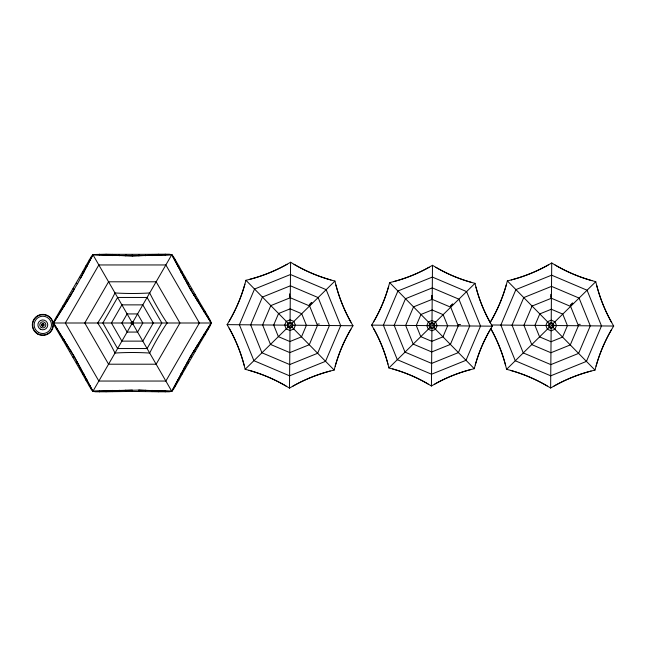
<?xml version="1.0" encoding="UTF-8"?>
<svg xmlns="http://www.w3.org/2000/svg" width="646" height="646" viewBox="0 0 646 646"><rect width="100%" height="100%" fill="white"/><g stroke="black" fill="none" stroke-linecap="round" stroke-linejoin="round"><path stroke-width="0.97" d="M289.489 388.117C275.785 379.622 260.774 373.251 245.141 369.294C241.467 353.596 235.354 338.48 227.101 324.631C235.596 310.928 241.967 295.916 245.924 280.283C261.622 276.601 276.738 270.496 290.587 262.236C304.29 270.731 319.302 277.11 334.935 281.058C338.617 296.756 344.722 311.881 352.982 325.729C344.488 339.433 338.108 354.444 334.16 370.069C318.462 373.751 303.337 379.864 289.489 388.117L290.014 327.861M290.062 322.499L290.587 262.236M431.431 386.009C418.293 377.862 403.895 371.749 388.908 367.962C385.371 352.902 379.517 338.399 371.595 325.124C379.743 311.978 385.856 297.58 389.651 282.593C404.703 279.064 419.206 273.201 432.489 265.288C445.627 273.436 460.025 279.548 475.012 283.336C478.541 298.395 484.403 312.89 492.317 326.173C484.169 339.32 478.064 353.709 474.269 368.704C459.217 372.233 444.714 378.096 431.431 386.009L431.94 328.216M431.98 323.081L432.489 265.288M432.239 325.689L431.698 325.754L432.134 325.423M505.616 365.434A136.524 119.268 68 0 0 490.661 328.41C497.848 341.217 503.226 355.025 506.577 369.318C522.105 373.251 537.02 379.582 550.634 388.02L551.151 328.16M551.191 323.719L551.724 262.97C565.331 271.417 580.245 277.74 595.774 281.672C599.431 297.265 605.496 312.284 613.7 326.044C605.262 339.651 598.931 354.565 594.998 370.093C579.405 373.751 564.386 379.816 550.634 388.02M490.225 322.346C497.896 309.458 503.662 295.44 507.352 280.897C522.945 277.239 537.965 271.175 551.724 262.97M290.312 325.293C289.44 324.252 290.248 326.375 290.224 324.946M551.45 325.608L550.885 325.527L551.353 325.269M77.431 283.699L67.58 300.786L53.505 323L54.304 325.406L59.763 334.854A99.985 17.361 58.1 0 0 63.017 340.256L82.745 374.414A99.985 17.361 61.9 0 0 85.789 379.937L91.248 389.385L92.927 391.282L132.349 390.071L132.349 391.444L112.63 391.67A99.985 17.361 -1.9 0 1 106.324 391.791L95.414 391.791L92.927 391.282L74.266 356.535L53.505 323L54.304 320.594L59.763 311.146A99.985 17.361 -58.1 0 1 63.017 305.744L82.745 271.586A99.985 17.361 -61.9 0 1 85.789 266.063L91.248 256.615L92.927 254.718L132.349 255.929L171.771 254.718L173.459 256.615L178.91 266.063A99.985 17.361 61.9 0 1 181.962 271.586L201.681 305.744A99.985 17.361 58.1 0 1 204.935 311.146L210.394 320.594L211.194 323L190.53 356.592L171.771 391.282L169.292 391.791L158.375 391.791A99.985 17.361 1.9 0 1 152.068 391.67L132.349 391.444M79.555 277.336L80.726 278.014L93.097 254.54L106.324 254.209A99.985 17.361 1.9 0 1 112.63 254.33L152.068 254.33A99.985 17.361 -1.9 0 1 158.375 254.209L169.292 254.209L171.771 254.718L190.433 289.465L211.194 323L210.394 325.406L204.935 334.854A99.985 17.361 -58.1 0 1 201.681 340.256L181.962 374.414A99.985 17.361 -61.9 0 1 178.91 379.937L173.459 389.385L171.771 391.282L138.922 390.103L92.927 391.282L74.169 356.592L53.505 323L74.169 289.408M76.333 283.069L77.528 283.755L92.927 254.718L132.349 255.824L171.771 254.718L190.53 289.408L211.194 323L190.433 356.535L171.771 391.282L138.922 390.208M53.505 323L131.477 323L131.913 322.241L92.927 254.718M92.927 391.282L131.913 323.759L131.477 323M171.771 254.718L132.785 322.241L133.229 323L211.194 323M133.229 323L132.785 323.759L171.771 391.282M310.855 304.008L309.765 305.09L309.305 304.629L311.477 302.457L311.937 302.926M452.265 304.993L450.884 306.382L450.44 305.938L452.515 303.862L452.959 304.306M572.388 303.927L570.773 305.542L570.321 305.082L572.469 302.926L572.929 303.386M245.141 369.294L288.124 327.054M291.952 323.299L334.935 281.058M388.908 367.962L430.123 327.449M433.789 323.848L475.012 283.336M506.577 369.318L549.278 327.361M552.443 324.252L595.774 281.672M56.283 328.975L57.106 328.499M174.735 260.588L175.559 260.112M59.634 334.628L60.659 334.039M177.755 266.427L178.781 265.837M63.017 340.256L64.148 339.61M180.84 272.232L181.962 271.586M66.401 345.893L67.58 345.214M183.981 278.014L185.152 277.336M69.76 351.545L70.955 350.859M187.179 283.755L188.366 283.069M73.071 357.222L74.266 356.535M190.433 289.465L191.628 288.778M76.333 362.931L77.528 362.245M193.752 295.141L194.939 294.455M79.555 368.664L80.726 367.986M197.127 300.786L198.298 300.107M82.745 374.414L83.867 373.768M200.559 306.39L201.681 305.744M85.918 380.163L86.944 379.573M204.047 311.961L205.073 311.372M89.148 385.888L89.972 385.412M207.592 317.501L208.416 317.024M432.158 295.593L431.536 295.593L431.536 298.533L432.158 298.533L432.158 296.579M290.248 296.902L289.594 296.902L289.594 293.841M317.784 324.026L319.318 324.026M578.743 324.349L580.261 324.349M460.525 324.542L458.571 324.542L458.571 325.172M491.469 324.978L548.519 325.471M552.952 325.511L613.7 326.044M371.595 325.124L429.388 325.624M434.532 325.673L492.317 326.173M227.101 324.631L287.357 325.156M292.719 325.204L352.982 325.729M89.148 260.112L89.972 260.588M207.592 328.499L208.416 328.975M85.918 265.837L86.944 266.427M204.047 334.039L205.073 334.628M82.745 271.586L83.867 272.232M200.559 339.61L201.681 340.256M197.127 345.214L198.298 345.893M193.752 350.859L194.939 351.545M73.071 288.778L74.266 289.465M190.433 356.535L191.628 357.222M69.76 294.455L70.955 295.141M187.179 362.245L188.366 362.931M66.401 300.107L67.58 300.786M183.981 367.986L185.152 368.664M63.017 305.744L64.148 306.39M180.84 373.768L181.962 374.414M59.634 311.372L60.659 311.961M177.755 379.573L178.781 380.163M56.283 317.024L57.106 317.501M174.735 385.412L175.559 385.888M507.352 280.897L549.932 324.227M552.419 326.763L594.998 370.093M389.651 282.593L430.155 323.816M433.757 327.482L474.269 368.704M245.924 280.283L288.164 323.266M291.919 327.086L334.16 370.069M551.385 295.892L551.385 297.41L550.739 297.41L550.739 294.366M165.206 254.136L165.206 255.089M165.206 390.911L165.206 391.864M158.641 254.209L158.641 255.388M158.641 390.612L158.641 391.791M152.068 254.33L152.068 255.63M152.068 390.37L152.068 391.67M145.503 254.443L145.503 255.792M145.503 390.208L145.503 391.557M138.922 254.524L138.922 255.897M138.922 390.103L138.922 391.476M132.349 254.556L132.349 255.929M125.776 254.524L125.776 255.897M125.776 390.103L125.776 391.476M119.203 254.443L119.203 255.792M119.203 390.208L119.203 391.557M112.63 254.33L112.63 255.63M112.63 390.37L112.63 391.67M106.057 254.209L106.057 255.388M106.057 390.612L106.057 391.791M99.492 254.136L99.492 255.089M99.492 390.911L99.492 391.864M350.956 322.241A137.436 120.067 68 0 1 335.904 284.975M331.035 280.025A137.436 120.067 23 0 1 294.035 264.319M287.099 264.262A137.436 120.067 -22 0 1 249.832 279.314M244.882 284.175A137.436 120.067 -67 0 1 229.177 321.175M229.12 328.111A137.436 120.067 68 0 1 244.18 365.386M249.041 370.328A137.436 120.067 23 0 1 286.041 386.033M292.977 386.098A137.436 120.067 -22 0 1 330.243 371.038M335.193 366.177A137.436 120.067 -67 0 1 350.899 329.177M490.379 322.83A131.8 115.141 68 0 1 475.94 287.09M471.281 282.342A131.8 115.141 23 0 1 435.792 267.282M429.146 267.226A131.8 115.141 -22 0 1 393.398 281.664M388.658 286.331A131.8 115.141 -67 0 1 373.598 321.813M373.533 328.467A131.8 115.141 68 0 1 387.98 364.207M392.639 368.947A131.8 115.141 23 0 1 428.12 384.015M434.774 384.071A131.8 115.141 -22 0 1 470.514 369.633M475.262 364.966A131.8 115.141 -67 0 1 490.322 329.484M506.327 284.765A136.524 119.268 -67 0 1 490.726 321.522M548.26 264.981A136.524 119.268 -22 0 1 511.236 279.936M591.906 280.639A136.524 119.268 23 0 1 555.148 265.038M611.689 322.58A136.524 119.268 68 0 1 596.734 285.556M510.453 370.352A136.524 119.268 23 0 1 547.202 385.953M596.032 366.225A136.524 119.268 -67 0 1 611.633 329.468M554.098 386.009A136.524 119.268 -22 0 1 591.114 371.054M254.532 289.045L239.383 324.736L253.902 360.686L289.594 375.835L325.552 361.316L340.7 325.624L326.173 289.666L290.482 274.518L254.532 289.045M262.429 297.087L250.656 324.833L261.945 352.781L289.699 364.562L317.646 353.273L329.42 325.519L318.131 297.572L290.385 285.79L262.429 297.087M270.811 305.615L262.607 324.938L270.472 344.407L289.804 352.611L309.264 344.746L317.469 325.414L309.604 305.954L290.28 297.749L270.811 305.615M278.571 313.512L273.686 325.035L278.369 336.647L289.892 341.532L301.504 336.849L306.398 325.318L301.706 313.714L290.183 308.82L278.571 313.512M286.283 321.353L284.676 325.132L286.218 328.935L289.989 330.534L293.793 329L295.4 325.229L293.865 321.425L290.086 319.818L286.283 321.353M397.904 290.999L383.377 325.221L397.306 359.701L431.536 374.228L466.016 360.298L480.543 326.069L466.614 291.596L432.384 277.061L397.904 290.999M405.486 298.71L394.189 325.318L405.018 352.127L431.633 363.415L458.434 352.587L469.731 325.98L458.902 299.171L432.287 287.882L405.486 298.71M413.521 306.882L405.648 325.423L413.198 344.092L431.73 351.957L450.399 344.415L458.264 325.875L450.722 307.205L432.19 299.34L413.521 306.882M420.966 314.457L416.274 325.511L420.772 336.647L431.819 341.33L442.954 336.841L447.646 325.786L443.148 314.65L432.093 309.959L420.966 314.457M428.355 321.983L426.82 325.6L428.29 329.25L431.916 330.784L435.565 329.315L437.1 325.697L435.622 322.047L432.004 320.505L428.355 321.983M515.904 289.602L500.852 325.059L515.282 360.767L550.739 375.819L586.447 361.389L601.499 325.931L587.069 290.224L551.619 275.172L515.904 289.602M523.753 297.588L512.052 325.156L523.268 352.918L550.836 364.619L578.598 353.402L590.299 325.834L579.082 298.072L551.514 286.372L523.753 297.588M532.078 306.059L523.93 325.261L531.739 344.593L550.941 352.748L570.281 344.932L578.428 325.737L570.612 306.398L551.418 298.25L532.078 306.059M539.79 313.908L534.928 325.358L539.588 336.881L551.038 341.742L562.569 337.083L567.422 325.641L562.763 314.109L551.321 309.248L539.79 313.908M547.445 321.7L545.854 325.447L547.38 329.226L551.127 330.817L554.906 329.29L556.497 325.544L554.971 321.765L551.224 320.174L547.445 321.7M98.846 264.957L65.335 323L98.846 381.043L165.861 381.043L199.372 323L165.861 264.957L98.846 264.957M108.56 281.793L84.771 323L108.56 364.207L156.146 364.207L179.935 323L156.146 281.793L108.56 281.793M117.604 297.459L102.867 323L117.604 348.541L147.094 348.541L161.839 323L147.094 297.459L117.604 297.459M121.884 304.872L111.419 323L121.884 341.128L142.823 341.128L153.288 323L142.823 304.872L121.884 304.872M127.117 313.932L121.884 323L127.117 332.068L137.582 332.068L142.823 323L137.582 313.932L127.117 313.932M167.039 323A256.947 233.795 -60 0 0 149.694 353.047A256.947 233.795 0 0 0 115.004 353.047A256.947 233.795 60 0 0 97.659 323A256.947 233.795 -60 0 0 115.004 292.953A256.947 233.795 0 0 0 149.694 292.953A256.947 233.795 60 0 0 167.039 323M131.647 323.969A1.195 1.195 0 0 0 133.544 323.121A1.195 1.195 0 0 0 131.865 321.91A1.195 1.195 0 0 0 131.647 323.969M288.334 327.361A2.77 2.77 0 0 0 292.783 325.568A2.77 2.77 0 0 0 289.004 322.612A2.77 2.77 0 0 0 288.334 327.361M288.972 326.545A1.728 1.728 0 0 0 291.758 325.423A1.728 1.728 0 0 0 289.392 323.573A1.728 1.728 0 0 0 288.972 326.545M430.204 327.902A2.859 2.859 0 0 0 434.79 326.044A2.859 2.859 0 0 0 430.89 323A2.859 2.859 0 0 0 430.204 327.902M430.939 326.957A1.663 1.663 0 0 0 433.603 325.883A1.663 1.663 0 0 0 431.334 324.106A1.663 1.663 0 0 0 430.939 326.957M549.504 327.635A2.721 2.721 0 0 0 553.872 325.875A2.721 2.721 0 0 0 550.158 322.976A2.721 2.721 0 0 0 549.504 327.635M550.117 326.852A1.72 1.72 0 0 0 552.879 325.737A1.72 1.72 0 0 0 550.529 323.904A1.72 1.72 0 0 0 550.117 326.852M37.557 333.982A10.514 10.514 0 0 0 53.327 324.881A10.514 10.514 0 0 0 37.557 315.773A10.514 10.514 0 0 0 37.557 333.982M35.603 332.084A10.199 10.199 0 0 0 52.657 327.514A10.199 10.199 0 0 0 40.173 315.03A10.199 10.199 0 0 0 35.603 332.084M42.361 325.657A0.904 0.904 0 0 0 43.71 324.881A0.904 0.904 0 0 0 42.361 324.098A0.904 0.904 0 0 0 42.361 325.657M38.477 332.383A8.664 8.664 0 0 0 51.478 324.881A8.664 8.664 0 0 0 38.477 317.372A8.664 8.664 0 0 0 38.477 332.383M40.343 329.153A4.942 4.942 0 0 0 47.756 324.881A4.942 4.942 0 0 0 40.343 320.602A4.942 4.942 0 0 0 40.343 329.153M41.296 327.506A3.036 3.036 0 0 0 45.85 324.881A3.036 3.036 0 0 0 41.296 322.249A3.036 3.036 0 0 0 41.296 327.506M42.16 326.012A1.308 1.308 0 0 0 44.122 324.881A1.308 1.308 0 0 0 42.16 323.743A1.308 1.308 0 0 0 42.16 326.012"/></g></svg>
